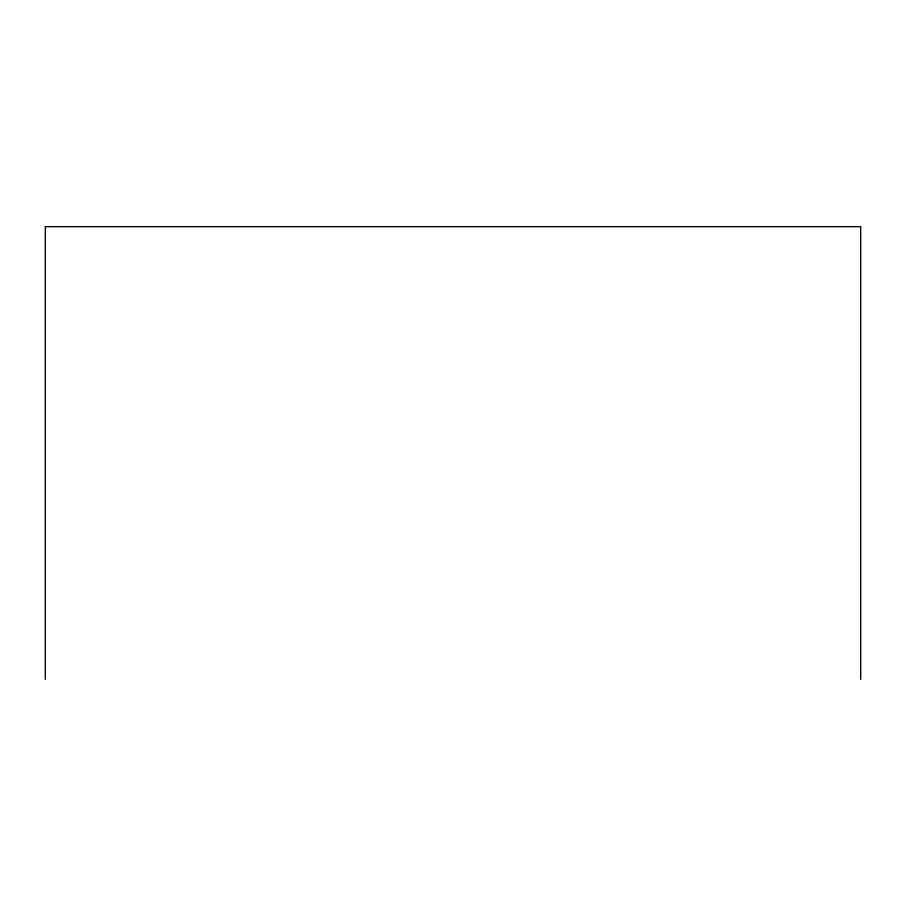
<?xml version="1.0" encoding="UTF-8"?>
<svg xmlns="http://www.w3.org/2000/svg" width="906" height="906" viewBox="0 0 906 906"><rect width="100%" height="100%" fill="white"/><g stroke="black" fill="none" stroke-linecap="round" stroke-linejoin="round"><path stroke-width="1.36" d="M860.7 679.341L860.7 226.659L45.3 226.659L45.3 679.341"/></g></svg>
